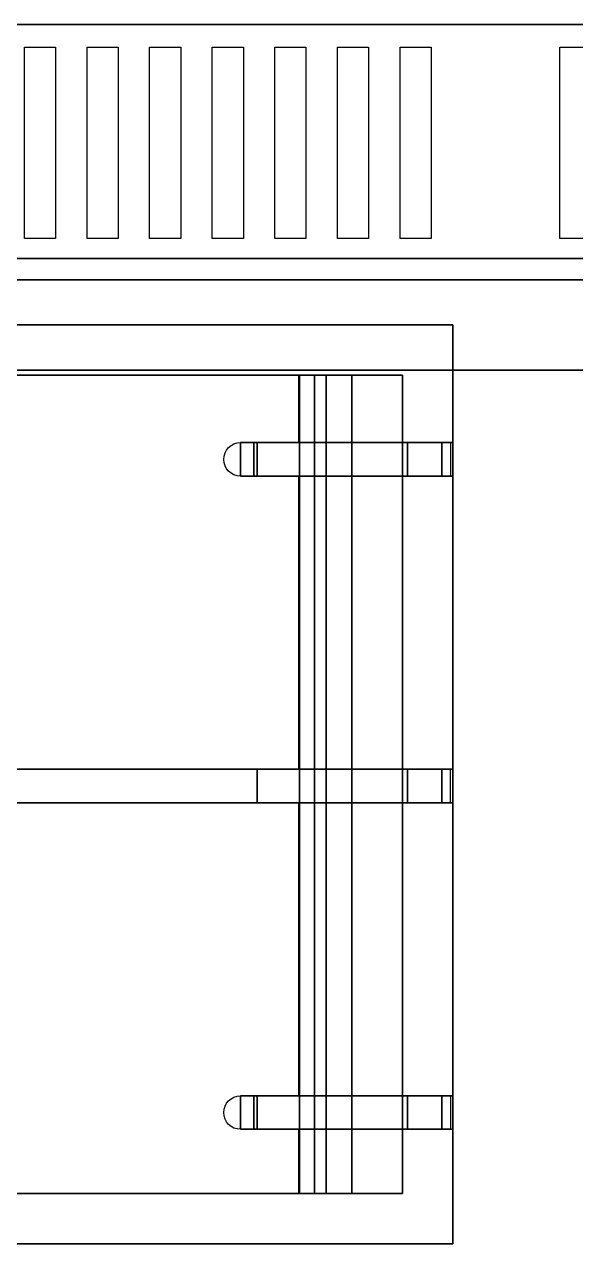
# Model space of a CAD drawing. Header units: millimetres. Extents: x -1 to 1223, y -741 to 23.
# Drawn here: x 257.9 to 422.4, y -364.8 to 0 of the extents above; entities that cross this region are included whole.
import ezdxf

# ---------------------------------------------------------------- set-up
doc = ezdxf.new("R2010")
doc.units = ezdxf.units.MM
for name, color, linetype in [('PQ_200_2D', 1, 'Continuous'), ('PQ_200_3D', 1, 'Continuous'), ('PQ_204_2D', 7, 'Continuous'), ('PQ_204_3D', 7, 'Continuous')]:
    doc.layers.add(name, color=color, linetype=linetype)

msp = doc.modelspace()

# ---------------------------------------------------------------- linework, layer by layer
at = {"layer": 'PQ_200_2D'}
msp.add_lwpolyline([(0, 0), (0, -730), (1200, -730), (1200, 0)], close=True, dxfattribs=at)
at = {"layer": 'PQ_200_3D'}
for points in [[(1200, -721.37, 900.61), (1200, 0, 900.61), (0, 0, 900.61), (0, -721.37, 900.61)], [(0, 0, 724.42), (1200, 0, 724.42), (1200, -103.19, 724.42), (0, -103.19, 724.42)], [(1200, 0, 900.61), (1200, 0, 724.42), (0, 0, 724.42), (0, 0, 900.61)], [(1200, 0, 900.61), (0, 0, 900.61), (0, 0, 957.79), (1200, 0, 957.79)], [(1200, -76.2, 900.61), (0, -76.2, 900.61), (0, 0, 900.61), (1200, 0, 900.61)], [(1200, -69.85, 924.43), (0, -69.85, 924.43), (0, -69.85, 914.9), (1200, -69.85, 914.9)], [(1200, -76.2, 914.9), (1200, -69.85, 914.9), (0, -69.85, 914.9), (0, -76.2, 914.9)], [(1200, -76.2, 914.9), (0, -76.2, 914.9), (0, -76.2, 900.61), (1200, -76.2, 900.61)], [(0, -103.19, 649.81), (1200, -103.19, 649.81), (1200, -652.22, 649.81), (0, -652.22, 649.81)], [(0, -103.19, 724.42), (1200, -103.19, 724.42), (1200, -103.19, 649.81), (0, -103.19, 649.81)]]:
    msp.add_3dface(points, dxfattribs=at)
for points, invisible_edges in [([(0, 0, 957.79), (136.3, -6.76, 957.66), (145.7, -6.76, 957.66), (300, 0, 957.79)], 7), ([(154.99, -6.76, 957.66), (164.39, -6.76, 957.66), (300, 0, 957.79), (145.7, -6.76, 957.66)], 7), ([(173.68, -6.76, 957.66), (183.08, -6.76, 957.66), (300, 0, 957.79), (164.39, -6.76, 957.66)], 7), ([(192.38, -6.76, 957.66), (201.77, -6.76, 957.66), (300, 0, 957.79), (183.08, -6.76, 957.66)], 7), ([(300, 0, 957.79), (201.77, -6.76, 957.66), (211.07, -6.76, 957.66), (220.47, -6.76, 957.66)], 13), ([(229.76, -6.76, 957.66), (239.16, -6.76, 957.66), (300, 0, 957.79), (220.47, -6.76, 957.66)], 7), ([(248.45, -6.76, 957.66), (257.85, -6.76, 957.66), (300, 0, 957.79), (239.16, -6.76, 957.66)], 7), ([(267.15, -6.76, 957.66), (276.54, -6.76, 957.66), (300, 0, 957.79), (257.85, -6.76, 957.66)], 7), ([(300, 0, 957.79), (276.54, -6.76, 957.66), (285.84, -6.76, 957.66), (295.24, -6.76, 957.66)], 13), ([(304.53, -6.76, 957.66), (300, 0, 957.79), (295.24, -6.76, 957.66)], 3), ([(300, 0, 957.79), (323.22, -6.76, 957.66), (332.62, -6.76, 957.66), (341.92, -6.76, 957.66)], 11), ([(313.93, -6.76, 957.66), (323.22, -6.76, 957.66), (300, 0, 957.79), (304.53, -6.76, 957.66)], 14), ([(300, 0, 957.79), (341.92, -6.76, 957.66), (351.31, -6.76, 957.66), (360.61, -6.76, 957.66)], 11), ([(300, 0, 957.79), (360.61, -6.76, 957.66), (370.01, -6.76, 957.66), (379.3, -6.76, 957.66)], 11), ([(300, 0, 957.79), (379.3, -6.76, 957.66), (417.77, -6.76, 957.66), (427.07, -6.76, 957.66)], 11), ([(300, 0, 957.79), (427.07, -6.76, 957.66), (436.46, -6.76, 957.66), (445.76, -6.76, 957.66)], 11), ([(600, 0, 957.79), (300, 0, 957.79), (445.76, -6.76, 957.66), (455.16, -6.76, 957.66)], 14), ([(276.54, -27.82, 953.77), (276.54, -6.76, 957.66), (267.15, -6.76, 957.66), (267.15, -27.82, 953.77)], 10), ([(295.24, -27.82, 953.77), (295.24, -6.76, 957.66), (285.84, -6.76, 957.66), (285.84, -27.82, 953.77)], 10), ([(313.93, -27.82, 953.77), (313.93, -6.76, 957.66), (304.53, -6.76, 957.66), (304.53, -27.82, 953.77)], 10), ([(332.62, -6.76, 957.66), (323.22, -6.76, 957.66), (323.22, -27.82, 953.77), (332.62, -27.82, 953.77)], 5), ([(351.31, -6.76, 957.66), (341.92, -6.76, 957.66), (341.92, -27.82, 953.77), (351.31, -27.82, 953.77)], 5), ([(370.01, -6.76, 957.66), (360.61, -6.76, 957.66), (360.61, -27.82, 953.77), (370.01, -27.82, 953.77)], 5), ([(379.3, -27.82, 953.77), (417.77, -27.82, 953.77), (417.77, -6.76, 957.66), (379.3, -6.76, 957.66)], 5), ([(276.54, -47.27, 944.8), (276.54, -27.82, 953.77), (267.15, -27.82, 953.77), (267.15, -47.27, 944.8)], 10), ([(295.24, -47.27, 944.8), (295.24, -27.82, 953.77), (285.84, -27.82, 953.77), (285.84, -47.27, 944.8)], 10), ([(313.93, -47.27, 944.8), (313.93, -27.82, 953.77), (304.53, -27.82, 953.77), (304.53, -47.27, 944.8)], 10), ([(332.62, -27.82, 953.77), (323.22, -27.82, 953.77), (323.22, -47.27, 944.8), (332.62, -47.27, 944.8)], 5), ([(351.31, -27.82, 953.77), (341.92, -27.82, 953.77), (341.92, -47.27, 944.8), (351.31, -47.27, 944.8)], 5), ([(370.01, -27.82, 953.77), (360.61, -27.82, 953.77), (360.61, -47.27, 944.8), (370.01, -47.27, 944.8)], 5), ([(417.77, -27.82, 953.77), (379.3, -27.82, 953.77), (379.3, -47.27, 944.8), (417.77, -47.27, 944.8)], 5), ([(276.54, -63.91, 931.31), (276.54, -47.27, 944.8), (267.15, -47.27, 944.8), (267.15, -63.91, 931.31)], 10), ([(295.24, -63.91, 931.31), (295.24, -47.27, 944.8), (285.84, -47.27, 944.8), (285.84, -63.91, 931.31)], 10), ([(313.93, -63.91, 931.31), (313.93, -47.27, 944.8), (304.53, -47.27, 944.8), (304.53, -63.91, 931.31)], 10), ([(332.62, -47.27, 944.8), (323.22, -47.27, 944.8), (323.22, -63.91, 931.31), (332.62, -63.91, 931.31)], 5), ([(351.31, -47.27, 944.8), (341.92, -47.27, 944.8), (341.92, -63.91, 931.31), (351.31, -63.91, 931.31)], 5), ([(370.01, -47.27, 944.8), (360.61, -47.27, 944.8), (360.61, -63.91, 931.31), (370.01, -63.91, 931.31)], 5), ([(417.77, -47.27, 944.8), (379.3, -47.27, 944.8), (379.3, -63.91, 931.31), (417.77, -63.91, 931.31)], 5), ([(0, -69.85, 924.43), (267.15, -63.91, 931.31), (257.85, -63.91, 931.31), (248.45, -63.91, 931.31)], 13), ([(276.54, -63.91, 931.31), (267.15, -63.91, 931.31), (0, -69.85, 924.43), (285.84, -63.91, 931.31)], 7), ([(304.53, -63.91, 931.31), (0, -69.85, 924.43), (600, -69.85, 924.43), (313.93, -63.91, 931.31)], 13), ([(295.24, -63.91, 931.31), (285.84, -63.91, 931.31), (0, -69.85, 924.43), (304.53, -63.91, 931.31)], 7), ([(323.22, -63.91, 931.31), (313.93, -63.91, 931.31), (600, -69.85, 924.43), (332.62, -63.91, 931.31)], 14), ([(600, -69.85, 924.43), (341.92, -63.91, 931.31), (332.62, -63.91, 931.31)], 13), ([(600, -69.85, 924.43), (360.61, -63.91, 931.31), (351.31, -63.91, 931.31), (341.92, -63.91, 931.31)], 13), ([(370.01, -63.91, 931.31), (360.61, -63.91, 931.31), (600, -69.85, 924.43)], 15), ([(379.3, -63.91, 931.31), (370.01, -63.91, 931.31), (600, -69.85, 924.43), (417.77, -63.91, 931.31)], 14), ([(427.07, -63.91, 931.31), (417.77, -63.91, 931.31), (600, -69.85, 924.43), (436.46, -63.91, 931.31)], 14)]:
    msp.add_3dface(points, dxfattribs=dict(at, invisible_edges=invisible_edges))
at = {"layer": 'PQ_204_2D'}
for p, q in [((1200, -69.85), (0, -69.85)), ((0, -76.2), (1200, -76.2)), ((339.77, -124.85), (339.77, -104.7)), ((339.77, -222.35), (339.77, -134.85)), ((370.77, -134.85), (370.77, -222.35)), ((339.77, -319.85), (339.77, -232.35)), ((370.77, -232.35), (370.77, -319.85)), ((339.77, -349.05), (339.77, -329.85))]:
    msp.add_line(p, q, dxfattribs=at)
for points in [[(267.15, -6.76), (267.15, -63.91), (257.85, -63.91), (257.85, -6.76)], [(285.84, -6.76), (285.84, -63.91), (276.54, -63.91), (276.54, -6.76)], [(304.53, -6.76), (304.53, -63.91), (295.24, -63.91), (295.24, -6.76)], [(323.22, -6.76), (323.22, -63.91), (313.93, -63.91), (313.93, -6.76)], [(341.92, -6.76), (341.92, -63.91), (332.62, -63.91), (332.62, -6.76)], [(360.61, -6.76), (360.61, -63.91), (351.31, -63.91), (351.31, -6.76)], [(379.3, -6.76), (379.3, -63.91), (370.01, -63.91), (370.01, -6.76)], [(417.77, -6.76), (427.07, -6.76), (427.07, -63.91), (417.77, -63.91)], [(23.64, -364.05), (23.64, -89.7), (385.77, -89.7), (385.77, -364.05)]]:
    msp.add_lwpolyline(points, close=True, dxfattribs=at)
for points in [[(209.7, -104.7), (370.77, -104.7), (370.77, -124.85)], [(370.77, -329.85), (370.77, -349.05), (209.7, -349.05)]]:
    msp.add_lwpolyline(points, dxfattribs=at)
for points in [[(385.77, -134.85), (322.36, -134.85, -1), (322.36, -124.85), (385.77, -124.85)], [(385.77, -232.35), (235.78, -232.35, -1), (235.78, -222.35), (385.77, -222.35)], [(385.77, -329.85), (322.36, -329.85, -1), (322.36, -319.85), (385.77, -319.85)]]:
    msp.add_lwpolyline(points, format="xyb", dxfattribs=at)
at = {"layer": 'PQ_204_3D'}
for points, invisible_edges in [([(23.64, -89.7, 905.64), (38.64, -104.7, 905.64), (370.77, -104.7, 905.64), (385.77, -89.7, 905.64)], 5), ([(370.77, -104.7, 905.64), (370.77, -349.05, 905.64), (385.77, -364.05, 905.64), (385.77, -89.7, 905.64)], 10), ([(38.64, -104.7, 900.64), (62.33, -104.7, 903.26), (63.2, -104.7, 903.15), (370.77, -104.7, 900.64)], 5), ([(346.21, -104.7, 903.15), (63.2, -104.7, 903.15), (64.07, -104.7, 903.26), (345.34, -104.7, 903.26)], 5), ([(346.21, -104.7, 903.15), (347.08, -104.7, 903.26), (370.77, -104.7, 900.64), (63.2, -104.7, 903.15)], 14), ([(69.44, -104.7, 904.32), (339.97, -104.7, 904.32), (345.34, -104.7, 903.26), (64.07, -104.7, 903.26)], 14), ([(341.53, -104.7, 904.39), (343.07, -104.7, 904.14), (344.51, -104.7, 903.57), (339.97, -104.7, 904.32)], 4), ([(344.51, -104.7, 903.57), (345.34, -104.7, 903.26), (339.97, -104.7, 904.32)], 14), ([(341.53, -104.7, 904.39), (339.97, -104.7, 904.32), (339.97, -349.05, 904.32), (341.53, -349.05, 904.39)], 8), ([(343.07, -104.7, 904.14), (341.53, -104.7, 904.39), (341.53, -349.05, 904.39), (343.07, -349.05, 904.14)], 10), ([(344.51, -104.7, 903.57), (343.07, -104.7, 904.14), (343.07, -349.05, 904.14), (344.51, -349.05, 903.57)], 2), ([(344.51, -349.05, 903.57), (345.34, -349.05, 903.26), (345.34, -104.7, 903.26), (344.51, -104.7, 903.57)], 2), ([(346.21, -104.7, 903.15), (345.34, -104.7, 903.26), (345.34, -349.05, 903.26), (346.21, -349.05, 903.15)], 10), ([(346.21, -349.05, 903.15), (347.08, -349.05, 903.26), (347.08, -104.7, 903.26), (346.21, -104.7, 903.15)], 10), ([(370.77, -104.7, 900.64), (347.08, -104.7, 903.26), (347.9, -104.7, 903.57)], 13), ([(347.08, -349.05, 903.26), (347.9, -349.05, 903.57), (347.9, -104.7, 903.57), (347.08, -104.7, 903.26)], 8), ([(355.62, -104.7, 905.64), (370.77, -104.7, 905.64), (370.77, -104.7, 900.64), (347.9, -104.7, 903.57)], 12), ([(355.62, -104.7, 905.64), (347.9, -104.7, 903.57), (351.64, -104.7, 905.03)], 1), ([(351.64, -104.7, 905.03), (347.9, -104.7, 903.57), (347.9, -349.05, 903.57), (351.64, -349.05, 905.03)], 8), ([(351.64, -349.05, 905.03), (355.62, -349.05, 905.64), (355.62, -104.7, 905.64), (351.64, -104.7, 905.03)], 8), ([(322.36, -124.85, 930.5), (325.36, -124.85, 934.09), (326.35, -124.85, 934.21), (322.52, -124.85, 927.2)], 5), ([(323.63, -124.85, 933.14), (324.44, -124.85, 933.72), (322.36, -124.85, 930.5), (322.99, -124.85, 932.37)], 6), ([(322.99, -124.85, 932.37), (322.36, -124.85, 930.5), (322.56, -124.85, 931.47)], 1), ([(324.44, -124.85, 933.72), (325.36, -124.85, 934.09), (322.36, -124.85, 930.5)], 14), ([(322.36, -134.85, 930.5), (322.36, -124.85, 930.5), (322.52, -124.85, 927.2), (322.52, -134.85, 927.2)], 4), ([(322.56, -134.85, 931.47), (322.56, -124.85, 931.47), (322.36, -124.85, 930.5), (322.36, -134.85, 930.5)], 1), ([(326.35, -124.85, 934.21), (325.11, -124.85, 921.18), (323.46, -124.85, 924.04), (322.52, -124.85, 927.2)], 9), ([(322.52, -134.85, 927.2), (322.52, -124.85, 927.2), (323.46, -124.85, 924.04), (323.46, -134.85, 924.04)], 5), ([(322.99, -134.85, 932.37), (322.99, -124.85, 932.37), (322.56, -124.85, 931.47), (322.56, -134.85, 931.47)], 5), ([(322.99, -124.85, 932.37), (322.99, -134.85, 932.37), (323.63, -134.85, 933.14), (323.63, -124.85, 933.14)], 5), ([(325.11, -124.85, 921.18), (325.11, -134.85, 921.18), (323.46, -134.85, 924.04), (323.46, -124.85, 924.04)], 5), ([(323.63, -124.85, 933.14), (323.63, -134.85, 933.14), (324.44, -134.85, 933.72), (324.44, -124.85, 933.72)], 5), ([(325.36, -134.85, 934.09), (325.36, -124.85, 934.09), (324.44, -124.85, 933.72), (324.44, -134.85, 933.72)], 5), ([(326.35, -124.85, 934.21), (342.11, -124.85, 913.52), (327.39, -124.85, 918.8), (325.11, -124.85, 921.18)], 9), ([(325.11, -134.85, 921.18), (325.11, -124.85, 921.18), (327.39, -124.85, 918.8), (327.39, -134.85, 918.8)], 1), ([(326.35, -134.85, 934.21), (326.35, -124.85, 934.21), (325.36, -124.85, 934.09), (325.36, -134.85, 934.09)], 4), ([(372.24, -124.85, 934.21), (355.62, -124.85, 905.64), (342.11, -124.85, 913.52), (326.35, -124.85, 934.21)], 5), ([(327.39, -134.85, 918.8), (327.39, -124.85, 918.8), (342.11, -124.85, 913.52), (342.11, -134.85, 913.52)], 4), ([(355.62, -124.85, 905.64), (355.62, -134.85, 905.64), (342.11, -134.85, 913.52), (342.11, -124.85, 913.52)], 4), ([(372.24, -124.85, 934.21), (382.46, -124.85, 929.45), (384.86, -124.85, 921.73), (355.62, -124.85, 905.64)], 12), ([(385.76, -124.85, 913.7), (385.15, -124.85, 905.64), (355.62, -124.85, 905.64), (384.86, -124.85, 921.73)], 4), ([(384.86, -134.85, 921.73), (384.86, -124.85, 921.73), (382.46, -124.85, 929.45), (382.46, -134.85, 929.45)], 1), ([(384.86, -124.85, 921.73), (384.86, -134.85, 921.73), (385.76, -134.85, 913.7), (385.76, -124.85, 913.7)], 5), ([(385.15, -134.85, 905.64), (385.15, -124.85, 905.64), (385.76, -124.85, 913.7), (385.76, -134.85, 913.7)], 4), ([(322.99, -134.85, 932.37), (322.56, -134.85, 931.47), (322.36, -134.85, 930.5), (323.63, -134.85, 933.14)], 4), ([(324.44, -134.85, 933.72), (323.63, -134.85, 933.14), (322.36, -134.85, 930.5), (325.36, -134.85, 934.09)], 6), ([(322.36, -134.85, 930.5), (322.52, -134.85, 927.2), (326.35, -134.85, 934.21), (325.36, -134.85, 934.09)], 10), ([(326.35, -134.85, 934.21), (322.52, -134.85, 927.2), (323.46, -134.85, 924.04), (325.11, -134.85, 921.18)], 9), ([(326.35, -134.85, 934.21), (325.11, -134.85, 921.18), (327.39, -134.85, 918.8), (342.11, -134.85, 913.52)], 9), ([(342.11, -134.85, 913.52), (355.62, -134.85, 905.64), (372.24, -134.85, 934.21), (326.35, -134.85, 934.21)], 10), ([(355.62, -134.85, 905.64), (385.15, -134.85, 905.64), (385.76, -134.85, 913.7), (384.86, -134.85, 921.73)], 8), ([(372.24, -134.85, 934.21), (355.62, -134.85, 905.64), (384.86, -134.85, 921.73), (382.46, -134.85, 929.45)], 3), ([(327.36, -222.35, 918.81), (234.7, -222.35, 931.83), (234.87, -222.35, 934.21), (372.24, -222.35, 934.21)], 10), ([(327.36, -222.35, 918.81), (372.24, -222.35, 934.21), (342.09, -222.35, 913.53)], 3), ([(327.36, -232.35, 918.81), (327.36, -222.35, 918.81), (342.09, -222.35, 913.53), (342.09, -232.35, 913.53)], 4), ([(355.62, -222.35, 905.64), (342.09, -222.35, 913.53), (372.24, -222.35, 934.21)], 14), ([(355.62, -222.35, 905.64), (355.62, -232.35, 905.64), (342.09, -232.35, 913.53), (342.09, -222.35, 913.53)], 4), ([(372.24, -222.35, 934.21), (382.44, -222.35, 929.54), (384.83, -222.35, 921.79), (355.62, -222.35, 905.64)], 12), ([(385.72, -222.35, 913.72), (385.06, -222.35, 905.64), (355.62, -222.35, 905.64), (384.83, -222.35, 921.79)], 4), ([(384.83, -232.35, 921.79), (384.83, -222.35, 921.79), (382.44, -222.35, 929.54), (382.44, -232.35, 929.54)], 1), ([(384.83, -222.35, 921.79), (384.83, -232.35, 921.79), (385.72, -232.35, 913.72), (385.72, -222.35, 913.72)], 5), ([(385.06, -232.35, 905.64), (385.06, -222.35, 905.64), (385.72, -222.35, 913.72), (385.72, -232.35, 913.72)], 4), ([(234.87, -232.35, 934.21), (234.57, -232.35, 934.18), (234.7, -232.35, 931.83), (327.36, -232.35, 918.81)], 10), ([(327.36, -232.35, 918.81), (372.24, -232.35, 934.21), (234.87, -232.35, 934.21)], 13), ([(342.09, -232.35, 913.53), (372.24, -232.35, 934.21), (327.36, -232.35, 918.81)], 3), ([(372.24, -232.35, 934.21), (342.09, -232.35, 913.53), (355.62, -232.35, 905.64), (384.83, -232.35, 921.79)], 13), ([(355.62, -232.35, 905.64), (385.06, -232.35, 905.64), (385.72, -232.35, 913.72), (384.83, -232.35, 921.79)], 8), ([(372.24, -232.35, 934.21), (384.83, -232.35, 921.79), (382.44, -232.35, 929.54)], 1), ([(322.36, -319.85, 930.5), (325.36, -319.85, 934.09), (326.35, -319.85, 934.21), (322.52, -319.85, 927.2)], 5), ([(322.36, -319.85, 930.5), (322.56, -319.85, 931.47), (322.99, -319.85, 932.37), (323.63, -319.85, 933.14)], 8), ([(322.36, -319.85, 930.5), (323.63, -319.85, 933.14), (324.44, -319.85, 933.72), (325.36, -319.85, 934.09)], 9), ([(322.52, -319.85, 927.2), (322.52, -329.85, 927.2), (322.36, -329.85, 930.5), (322.36, -319.85, 930.5)], 1), ([(322.36, -319.85, 930.5), (322.36, -329.85, 930.5), (322.56, -329.85, 931.47), (322.56, -319.85, 931.47)], 4), ([(323.46, -319.85, 924.04), (322.52, -319.85, 927.2), (326.35, -319.85, 934.21), (325.11, -319.85, 921.18)], 6), ([(322.52, -329.85, 927.2), (322.52, -319.85, 927.2), (323.46, -319.85, 924.04), (323.46, -329.85, 924.04)], 5), ([(322.56, -319.85, 931.47), (322.56, -329.85, 931.47), (322.99, -329.85, 932.37), (322.99, -319.85, 932.37)], 5), ([(323.63, -329.85, 933.14), (323.63, -319.85, 933.14), (322.99, -319.85, 932.37), (322.99, -329.85, 932.37)], 5), ([(325.11, -319.85, 921.18), (325.11, -329.85, 921.18), (323.46, -329.85, 924.04), (323.46, -319.85, 924.04)], 5), ([(324.44, -329.85, 933.72), (324.44, -319.85, 933.72), (323.63, -319.85, 933.14), (323.63, -329.85, 933.14)], 5), ([(324.44, -319.85, 933.72), (324.44, -329.85, 933.72), (325.36, -329.85, 934.09), (325.36, -319.85, 934.09)], 5), ([(327.39, -319.85, 918.8), (325.11, -319.85, 921.18), (326.35, -319.85, 934.21), (342.11, -319.85, 913.52)], 6), ([(327.39, -319.85, 918.8), (327.39, -329.85, 918.8), (325.11, -329.85, 921.18), (325.11, -319.85, 921.18)], 4), ([(325.36, -319.85, 934.09), (325.36, -329.85, 934.09), (326.35, -329.85, 934.21), (326.35, -319.85, 934.21)], 1), ([(372.24, -319.85, 934.21), (342.11, -319.85, 913.52), (326.35, -319.85, 934.21)], 3), ([(327.39, -329.85, 918.8), (327.39, -319.85, 918.8), (342.11, -319.85, 913.52), (342.11, -329.85, 913.52)], 4), ([(355.62, -319.85, 905.64), (342.11, -319.85, 913.52), (372.24, -319.85, 934.21), (384.86, -319.85, 921.73)], 14), ([(355.62, -319.85, 905.64), (355.62, -329.85, 905.64), (342.11, -329.85, 913.52), (342.11, -319.85, 913.52)], 4), ([(385.76, -319.85, 913.7), (385.15, -319.85, 905.64), (355.62, -319.85, 905.64), (384.86, -319.85, 921.73)], 4), ([(382.46, -319.85, 929.45), (384.86, -319.85, 921.73), (372.24, -319.85, 934.21)], 2), ([(382.46, -319.85, 929.45), (382.46, -329.85, 929.45), (384.86, -329.85, 921.73), (384.86, -319.85, 921.73)], 4), ([(385.76, -329.85, 913.7), (385.76, -319.85, 913.7), (384.86, -319.85, 921.73), (384.86, -329.85, 921.73)], 5), ([(385.76, -319.85, 913.7), (385.76, -329.85, 913.7), (385.15, -329.85, 905.64), (385.15, -319.85, 905.64)], 1), ([(322.36, -329.85, 930.5), (322.52, -329.85, 927.2), (326.35, -329.85, 934.21), (325.36, -329.85, 934.09)], 10), ([(322.36, -329.85, 930.5), (324.44, -329.85, 933.72), (323.63, -329.85, 933.14), (322.99, -329.85, 932.37)], 9), ([(322.56, -329.85, 931.47), (322.36, -329.85, 930.5), (322.99, -329.85, 932.37)], 2), ([(322.36, -329.85, 930.5), (325.36, -329.85, 934.09), (324.44, -329.85, 933.72)], 13), ([(326.35, -329.85, 934.21), (322.52, -329.85, 927.2), (323.46, -329.85, 924.04), (325.11, -329.85, 921.18)], 9), ([(326.35, -329.85, 934.21), (325.11, -329.85, 921.18), (327.39, -329.85, 918.8), (342.11, -329.85, 913.52)], 9), ([(372.24, -329.85, 934.21), (326.35, -329.85, 934.21), (342.11, -329.85, 913.52), (355.62, -329.85, 905.64)], 10), ([(384.86, -329.85, 921.73), (382.46, -329.85, 929.45), (372.24, -329.85, 934.21), (355.62, -329.85, 905.64)], 12), ([(385.76, -329.85, 913.7), (384.86, -329.85, 921.73), (355.62, -329.85, 905.64), (385.15, -329.85, 905.64)], 2), ([(370.77, -349.05, 905.64), (38.64, -349.05, 905.64), (23.64, -364.05, 905.64), (385.77, -364.05, 905.64)], 10), ([(63.2, -349.05, 903.15), (62.33, -349.05, 903.26), (38.64, -349.05, 900.64), (370.77, -349.05, 900.64)], 10), ([(346.21, -349.05, 903.15), (64.07, -349.05, 903.26), (63.2, -349.05, 903.15), (370.77, -349.05, 900.64)], 13), ([(69.44, -349.05, 904.32), (64.89, -349.05, 903.57), (64.07, -349.05, 903.26), (345.34, -349.05, 903.26)], 13), ([(64.07, -349.05, 903.26), (346.21, -349.05, 903.15), (345.34, -349.05, 903.26)], 13), ([(345.34, -349.05, 903.26), (344.51, -349.05, 903.57), (339.97, -349.05, 904.32), (69.44, -349.05, 904.32)], 10), ([(344.51, -349.05, 903.57), (343.07, -349.05, 904.14), (341.53, -349.05, 904.39), (339.97, -349.05, 904.32)], 8), ([(346.21, -349.05, 903.15), (370.77, -349.05, 900.64), (347.08, -349.05, 903.26)], 3), ([(347.9, -349.05, 903.57), (347.08, -349.05, 903.26), (370.77, -349.05, 900.64), (355.62, -349.05, 905.64)], 14), ([(355.62, -349.05, 905.64), (351.64, -349.05, 905.03), (347.9, -349.05, 903.57)], 12), ([(370.77, -349.05, 900.64), (370.77, -349.05, 905.64), (355.62, -349.05, 905.64)], 12)]:
    msp.add_3dface(points, dxfattribs=dict(at, invisible_edges=invisible_edges))
for points in [[(23.64, -89.7, 900.64), (23.64, -89.7, 905.64), (385.77, -89.7, 905.64), (385.77, -89.7, 900.64)], [(385.77, -89.7, 900.64), (385.77, -89.7, 905.64), (385.77, -364.05, 905.64), (385.77, -364.05, 900.64)], [(370.77, -104.7, 900.64), (370.77, -104.7, 905.64), (38.64, -104.7, 905.64), (38.64, -104.7, 900.64)], [(69.44, -104.7, 904.32), (69.44, -349.05, 904.32), (339.97, -349.05, 904.32), (339.97, -104.7, 904.32)], [(355.62, -104.7, 905.64), (355.62, -349.05, 905.64), (370.77, -349.05, 905.64), (370.77, -104.7, 905.64)], [(370.77, -349.05, 905.64), (370.77, -349.05, 900.64), (370.77, -104.7, 900.64), (370.77, -104.7, 905.64)], [(370.77, -349.05, 905.64), (370.77, -104.7, 905.64), (370.77, -104.7, 900.64), (370.77, -349.05, 900.64)], [(326.35, -134.85, 934.21), (372.24, -134.85, 934.21), (372.24, -124.85, 934.21), (326.35, -124.85, 934.21)], [(372.24, -124.85, 934.21), (372.24, -134.85, 934.21), (382.46, -134.85, 929.45), (382.46, -124.85, 929.45)], [(327.36, -232.35, 918.81), (234.7, -232.35, 931.83), (234.7, -222.35, 931.83), (327.36, -222.35, 918.81)], [(234.87, -222.35, 934.21), (234.87, -232.35, 934.21), (372.24, -232.35, 934.21), (372.24, -222.35, 934.21)], [(372.24, -222.35, 934.21), (372.24, -232.35, 934.21), (382.44, -232.35, 929.54), (382.44, -222.35, 929.54)], [(372.24, -329.85, 934.21), (372.24, -319.85, 934.21), (326.35, -319.85, 934.21), (326.35, -329.85, 934.21)], [(382.46, -319.85, 929.45), (372.24, -319.85, 934.21), (372.24, -329.85, 934.21), (382.46, -329.85, 929.45)], [(38.64, -349.05, 900.64), (38.64, -349.05, 905.64), (370.77, -349.05, 905.64), (370.77, -349.05, 900.64)], [(385.77, -364.05, 900.64), (385.77, -364.05, 905.64), (23.64, -364.05, 905.64), (23.64, -364.05, 900.64)]]:
    msp.add_3dface(points, dxfattribs=at)

doc.saveas('drawing.dxf')
